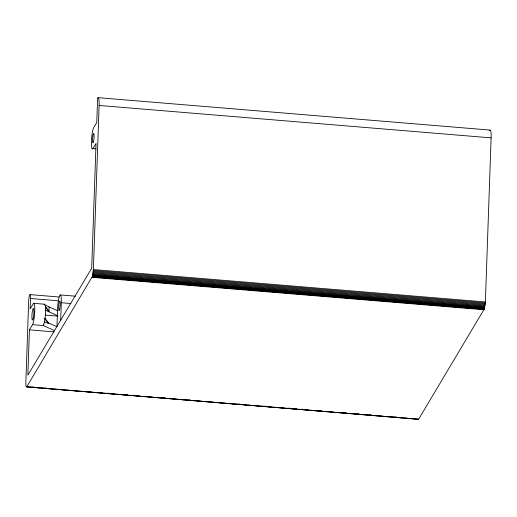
<?xml version="1.0" encoding="UTF-8"?>
<svg xmlns="http://www.w3.org/2000/svg" width="517" height="517" viewBox="0 0 517 517"><rect width="100%" height="100%" fill="white"/><g stroke="black" fill="none" stroke-linecap="round" stroke-linejoin="round"><path stroke-width="0.78" d="M92.944 148.592A10.941 1.674 -85.3 0 1 91.451 141.251A10.941 1.674 -85.3 0 1 93.674 127.693L96.769 122.503L97.623 98.114A10.941 1.674 -85.3 0 1 99.115 105.455L93.415 268.633L92.427 276.349L26.865 386.626C25.294 387.078 26.07 382.851 25.869 381.733L28.668 301.605A5.474 0.834 -85.3 0 1 29.779 294.819A5.474 0.834 -85.3 0 1 30.529 298.49L30.16 308.94L33.262 303.757A10.941 1.674 -85.3 0 1 34.755 311.092A10.941 1.674 -85.3 0 1 32.532 324.657L29.43 329.846L27.853 375.135L91.683 268.258L96.039 143.403L92.944 148.592L96.084 148.851M43.357 324.153L43.305 325.548L54.634 330.634M48.533 323.648L48.559 322.951L44.947 318.213L44.921 318.911L48.533 323.648L44.178 321.69M49.115 306.924L48.947 311.803L45.334 307.066L45.36 306.368L48.973 311.105M56.98 326.369L57.587 308.946A10.941 1.674 -85.3 0 1 59.81 295.381A10.941 1.674 -85.3 0 1 61.303 302.723L60.696 320.139M26.412 386.884L418.557 419.332L484.429 308.759L485.379 301.973L491.118 137.865A10.941 1.674 -85.3 0 0 489.625 130.53M98.088 97.668L490.09 130.077M99.115 105.455L491.118 137.865M93.377 269.557L485.379 301.973M93.312 270.507L485.314 302.917M93.228 271.457L485.23 303.867M93.131 272.394L485.133 304.804M93.015 273.299L485.017 305.715M92.886 274.165L484.888 306.575M92.737 274.973L484.739 307.382M92.588 275.703L484.591 308.113M92.427 276.349L484.429 308.759M92.265 276.899L484.267 309.308M92.097 277.345L484.099 309.754M60.276 294.936L75.443 296.189M30.018 294.6L58.97 296.991M30.529 298.49L58.679 300.816M61.303 302.723L70.881 303.511M33.728 303.305L44.507 304.196M45.457 315.099L57.949 316.133M32.532 324.657L43.305 325.548A10.941 1.674 -85.3 0 0 44.727 320.288L45.102 317.625A10.941 1.674 -85.3 0 0 45.464 307.176L45.244 305.508A10.941 1.674 -85.3 0 0 44.035 304.642M29.43 329.846L54.182 331.888M26.16 386.445L27.776 386.58M32.603 386.981L34.212 387.11M44.675 387.976L46.284 388.112M51.118 388.506L52.728 388.642M76.07 390.574L77.679 390.703M88.95 391.64L90.559 391.77M101.022 392.636L102.631 392.771M107.458 393.166L109.074 393.301M125.974 394.697L127.583 394.833M132.417 395.234L134.026 395.363M157.368 397.295L158.977 397.424M163.805 397.825L165.414 397.961M182.32 399.357L183.929 399.492M188.757 399.893L190.372 400.022M207.272 401.418L208.881 401.554M220.152 402.484L221.761 402.62M238.667 404.016L240.276 404.152M245.103 404.546L246.712 404.682M263.618 406.078L265.227 406.213M288.57 408.146L290.179 408.275M295.013 408.676L296.622 408.811M301.45 409.206L303.059 409.341M319.965 410.737L321.574 410.873M344.917 412.799L346.526 412.934M357.796 413.865L359.405 414.001M369.868 414.867L371.477 414.996M376.311 415.397L377.921 415.532M394.82 416.928L396.429 417.064M401.263 417.458L402.872 417.594M26.283 386.729L27.892 386.858M29.501 386.994L33.527 387.323M35.137 387.459L39.964 387.86M41.573 387.989L46.401 388.39M48.016 388.526L52.844 388.926M54.453 389.055L58.479 389.391M60.89 389.592L64.916 389.921M66.525 390.057L71.359 390.451M72.968 390.587L76.988 390.917M79.405 391.117L83.431 391.453M85.848 391.653L89.868 391.983M91.477 392.119L96.311 392.519M97.92 392.649L102.747 393.049M104.356 393.185L109.19 393.579M110.8 393.715L114.826 394.051M116.435 394.18L121.262 394.581M122.872 394.71L127.699 395.111M129.315 395.247L133.334 395.576M135.751 395.776L139.777 396.112M142.188 396.313L146.214 396.642M147.823 396.778L152.657 397.179M154.266 397.308L159.094 397.709M160.703 397.844L165.53 398.239M167.146 398.374L171.166 398.704M172.775 398.84L177.609 399.24M179.218 399.37L184.046 399.77M185.655 399.906L189.681 400.236M192.098 400.436L196.124 400.772M197.733 400.901L202.561 401.302M204.17 401.438L208.997 401.832M210.613 401.967L214.633 402.304M217.05 402.497L221.877 402.898M223.486 403.034L227.512 403.363M229.121 403.499L233.955 403.9M235.565 404.029L240.392 404.43M242.001 404.565L246.027 404.895M248.444 405.095L252.464 405.431M254.073 405.561L258.907 405.961M260.516 406.097L265.344 406.491M266.953 406.627L270.979 406.957M273.396 407.157L277.422 407.493M279.031 407.622L283.859 408.023M285.468 408.159L290.296 408.559M291.911 408.688L296.739 409.089M298.348 409.225L302.374 409.554M304.784 409.755L308.811 410.084M310.42 410.22L315.254 410.621M316.863 410.75L321.69 411.151M323.299 411.286L327.326 411.616M329.743 411.816L333.762 412.152M335.371 412.282L340.205 412.682M341.815 412.818L345.841 413.148M348.251 413.348L352.277 413.684M354.694 413.878L358.72 414.214M360.33 414.35L365.157 414.744M366.766 414.88L371.594 415.28M373.209 415.409L378.037 415.81M379.646 415.946L383.672 416.275M386.083 416.476L390.109 416.812M391.718 416.941L396.552 417.342M398.161 417.478L402.181 417.807M404.598 418.007L408.624 418.337M411.041 418.537L415.061 418.873M416.67 419.003L418.557 419.332M26.71 386.832L418.712 419.248M44.766 304.972L57.503 310.691M45.322 310.174L57.329 315.57M48.559 322.951L56.941 326.718M93.571 141.387A4.743 0.724 -85.3 0 0 93.848 133.548A4.743 0.724 -85.3 0 0 92.504 139.493A4.743 0.724 -85.3 0 0 93.571 141.387M59.714 309.082A4.743 0.724 -85.3 0 0 59.985 301.237A4.743 0.724 -85.3 0 0 58.641 307.182A4.743 0.724 -85.3 0 0 59.714 309.082M33.224 318.201A5.836 0.892 -85.3 0 0 33.56 308.546A5.836 0.892 -85.3 0 0 31.905 315.868A5.836 0.892 -85.3 0 0 33.224 318.201"/></g></svg>
